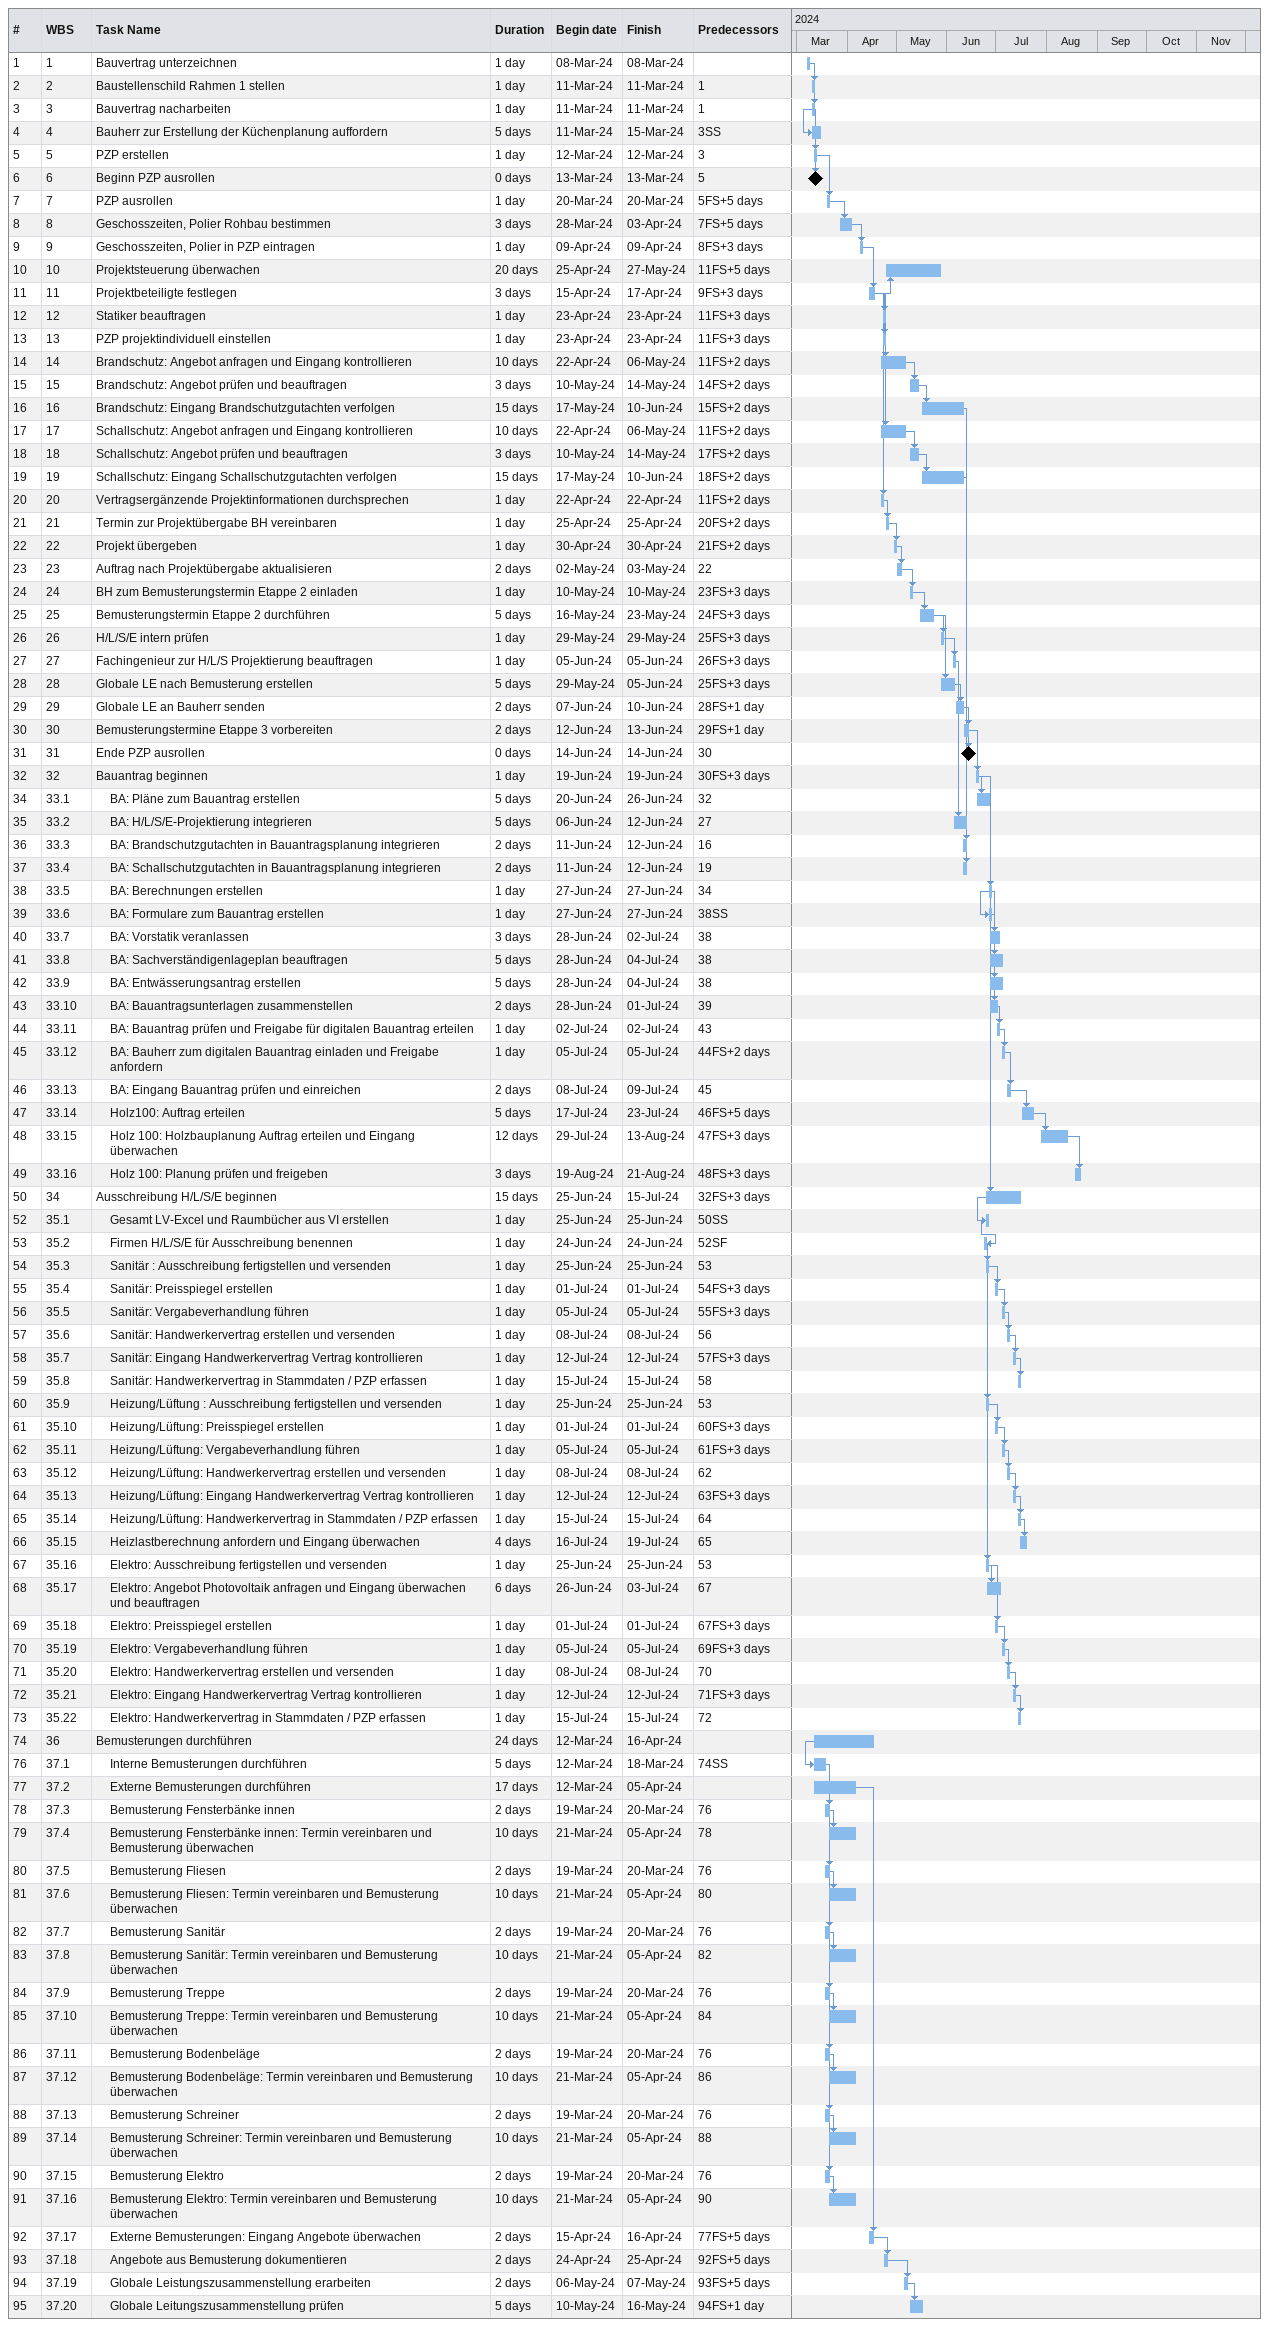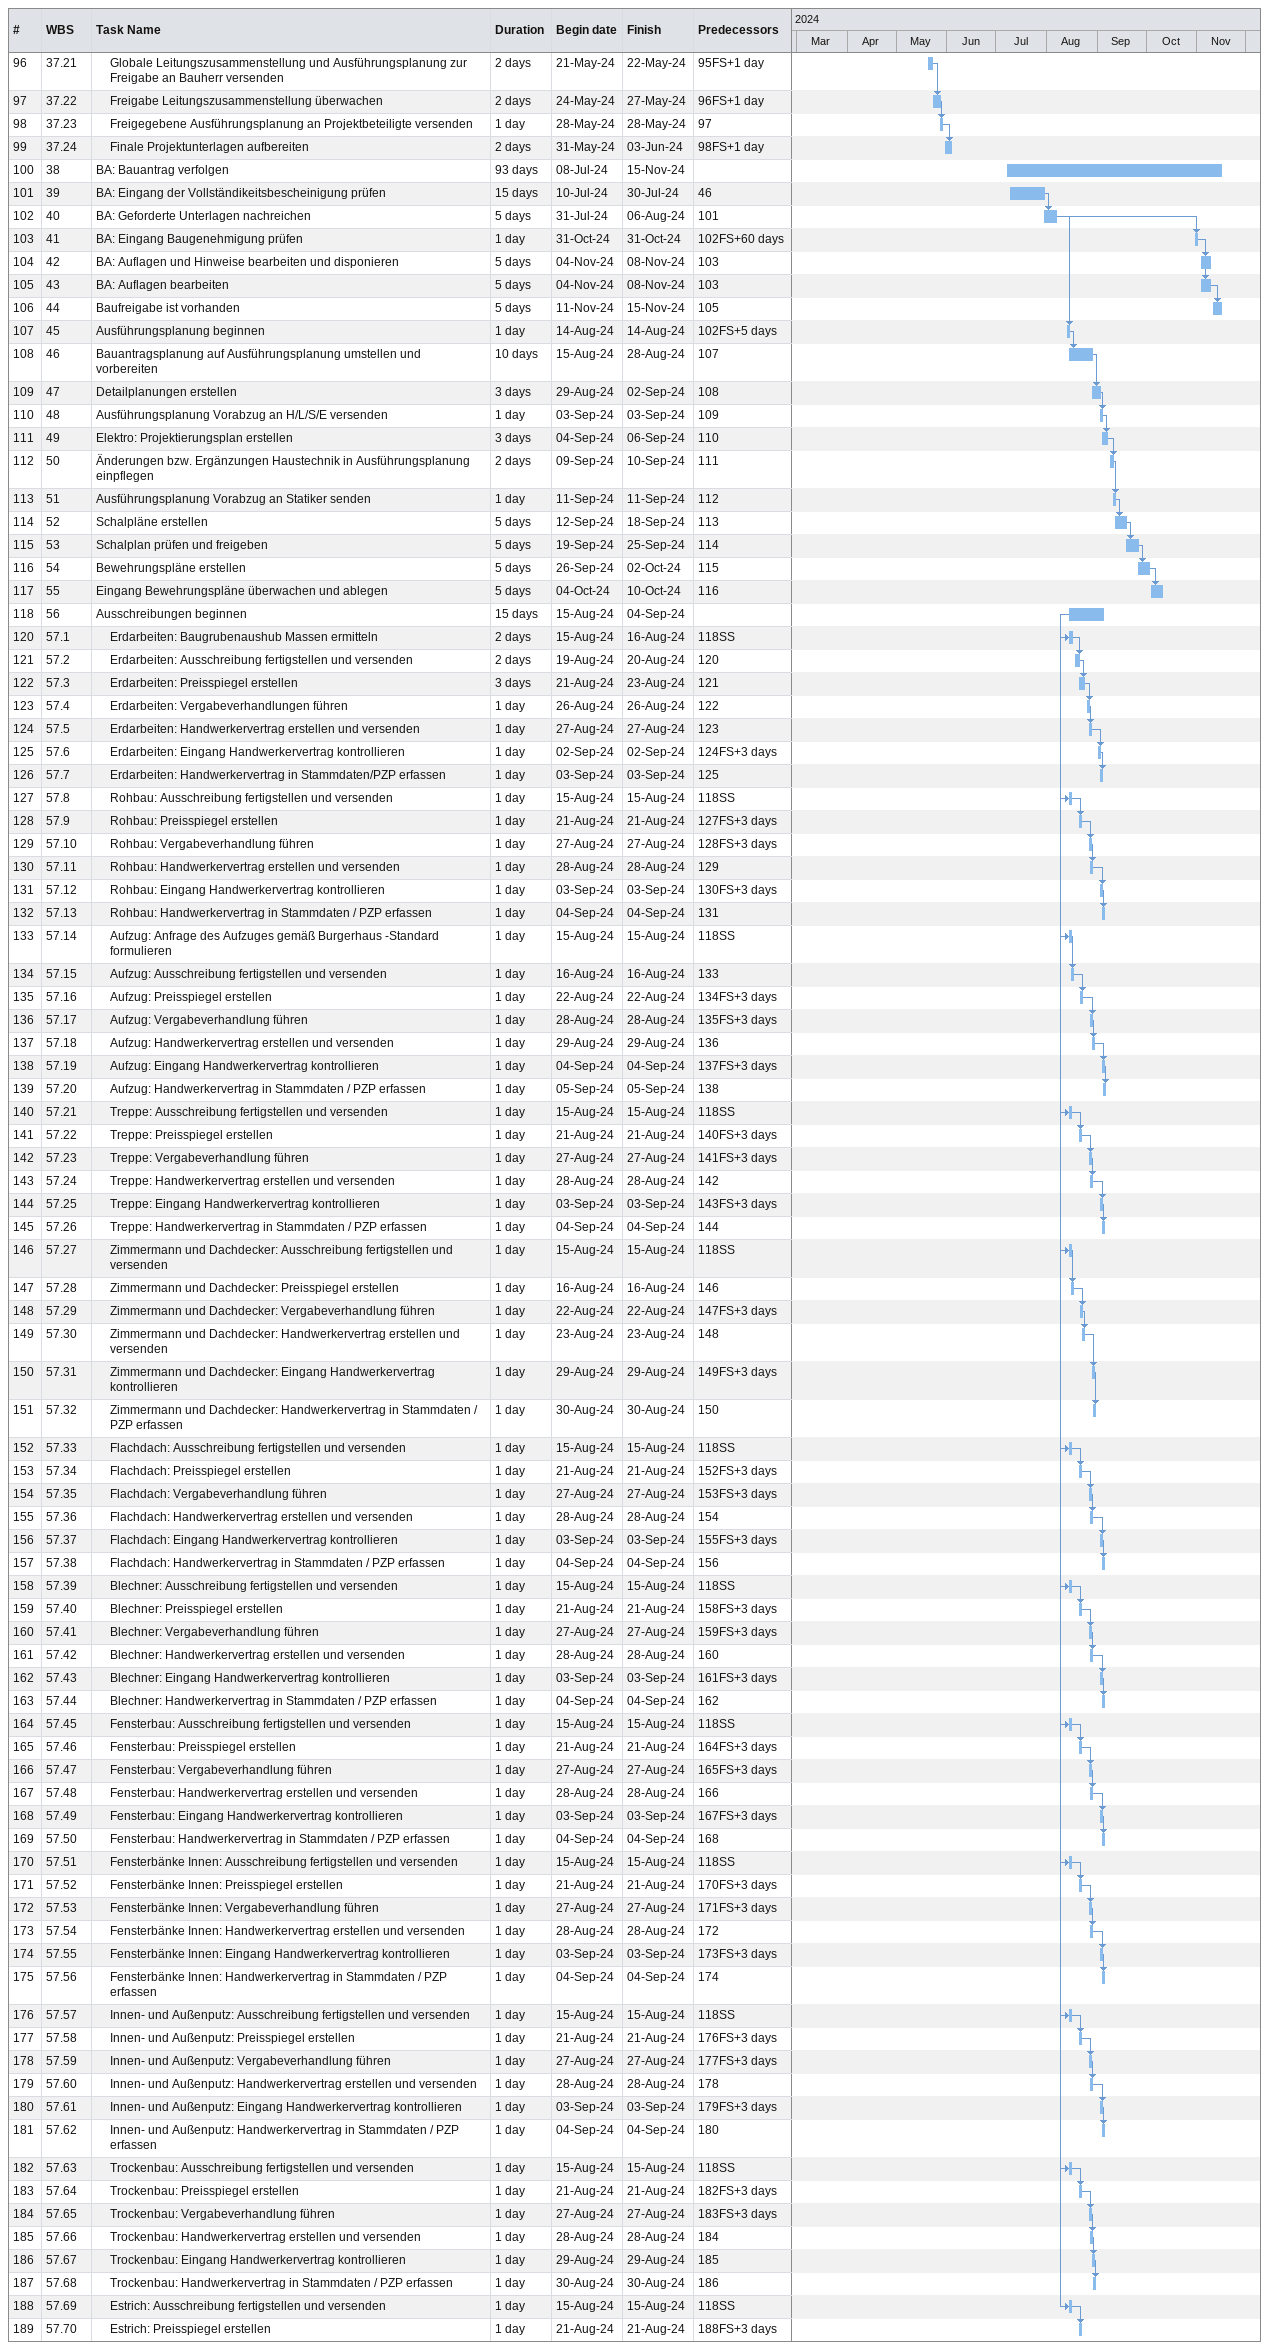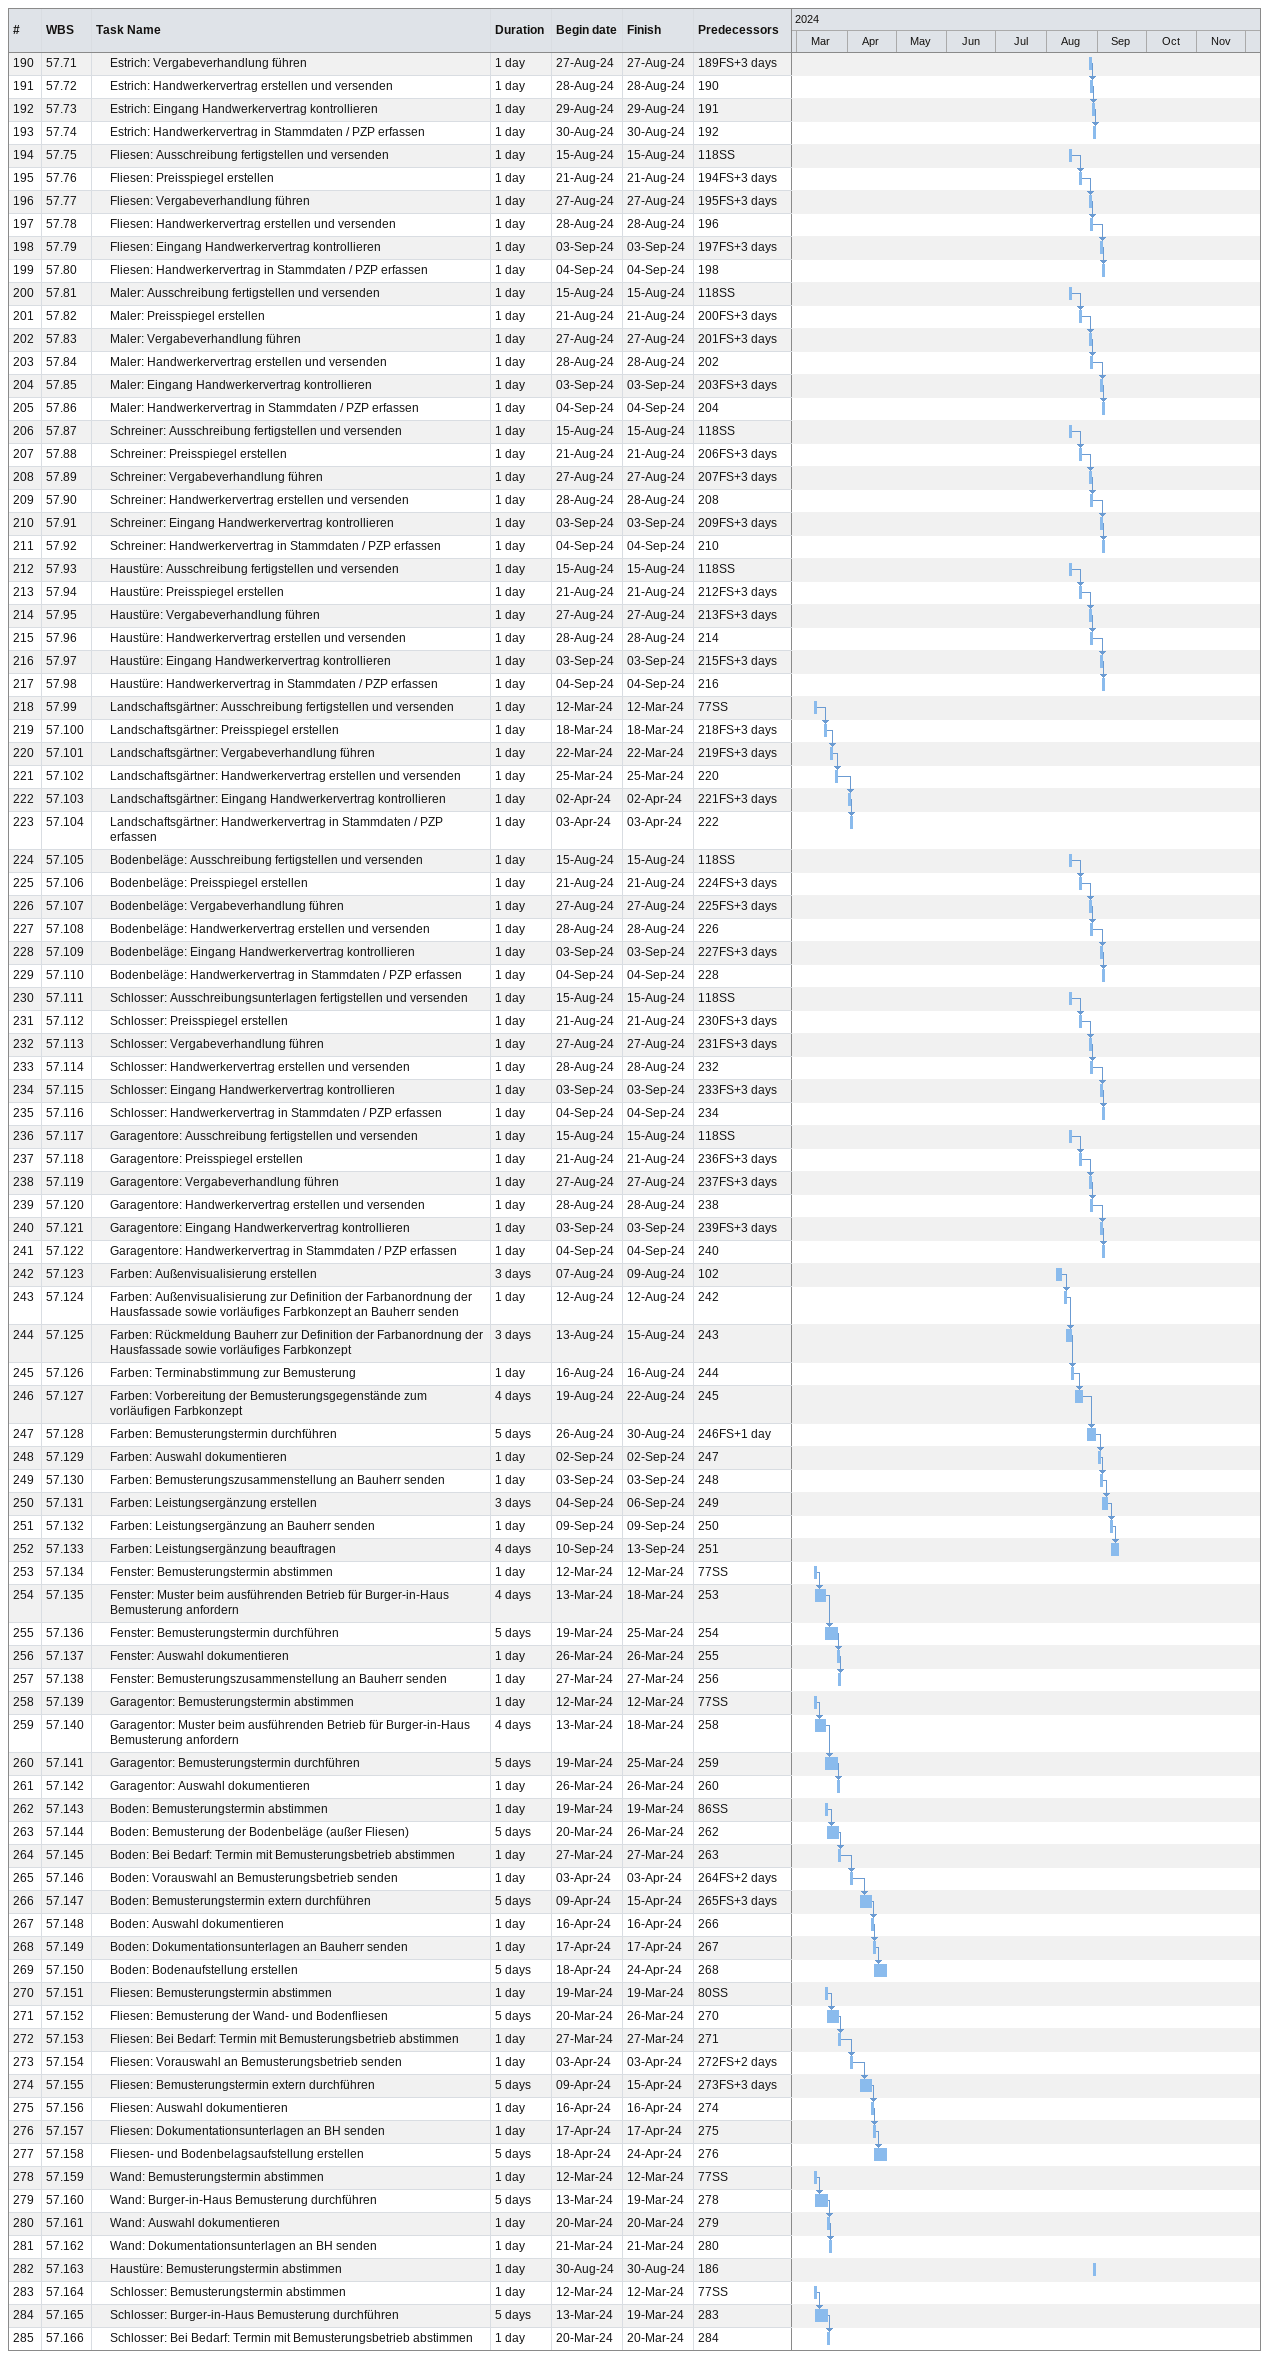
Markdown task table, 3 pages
| ID | WBS | Task | Duration | Start | Finish | Predecessors |
|---|---|---|---|---|---|---|
| 1 | 1 | Bauvertrag unterzeichnen | 1d | 2024-03-08 | 2024-03-08 |  |
| 2 | 2 | Baustellenschild Rahmen 1 stellen | 1d | 2024-03-11 | 2024-03-11 | 1 |
| 3 | 3 | Bauvertrag nacharbeiten | 1d | 2024-03-11 | 2024-03-11 | 1 |
| 4 | 4 | Bauherr zur Erstellung der Küchenplanung auffordern | 5d | 2024-03-11 | 2024-03-15 | 3SS |
| 5 | 5 | PZP erstellen | 1d | 2024-03-12 | 2024-03-12 | 3 |
| 6 | 6 | Beginn PZP ausrollen | 0d | 2024-03-13 | 2024-03-13 | 5 |
| 7 | 7 | PZP ausrollen | 1d | 2024-03-20 | 2024-03-20 | 5FS+5d |
| 8 | 8 | Geschosszeiten, Polier Rohbau bestimmen | 3d | 2024-03-28 | 2024-04-03 | 7FS+5d |
| 9 | 9 | Geschosszeiten, Polier in PZP eintragen | 1d | 2024-04-09 | 2024-04-09 | 8FS+3d |
| 10 | 10 | Projektsteuerung überwachen | 20d | 2024-04-25 | 2024-05-27 | 11FS+5d |
| 11 | 11 | Projektbeteiligte festlegen | 3d | 2024-04-15 | 2024-04-17 | 9FS+3d |
| 12 | 12 | Statiker beauftragen | 1d | 2024-04-23 | 2024-04-23 | 11FS+3d |
| 13 | 13 | PZP projektindividuell einstellen | 1d | 2024-04-23 | 2024-04-23 | 11FS+3d |
| 14 | 14 | Brandschutz: Angebot anfragen und Eingang kontrollieren | 10d | 2024-04-22 | 2024-05-06 | 11FS+2d |
| 15 | 15 | Brandschutz: Angebot prüfen und beauftragen | 3d | 2024-05-10 | 2024-05-14 | 14FS+2d |
| 16 | 16 | Brandschutz: Eingang Brandschutzgutachten verfolgen | 15d | 2024-05-17 | 2024-06-10 | 15FS+2d |
| 17 | 17 | Schallschutz: Angebot anfragen und Eingang kontrollieren | 10d | 2024-04-22 | 2024-05-06 | 11FS+2d |
| 18 | 18 | Schallschutz: Angebot prüfen und beauftragen | 3d | 2024-05-10 | 2024-05-14 | 17FS+2d |
| 19 | 19 | Schallschutz: Eingang Schallschutzgutachten verfolgen | 15d | 2024-05-17 | 2024-06-10 | 18FS+2d |
| 20 | 20 | Vertragsergänzende Projektinformationen durchsprechen | 1d | 2024-04-22 | 2024-04-22 | 11FS+2d |
| 21 | 21 | Termin zur Projektübergabe BH vereinbaren | 1d | 2024-04-25 | 2024-04-25 | 20FS+2d |
| 22 | 22 | Projekt übergeben | 1d | 2024-04-30 | 2024-04-30 | 21FS+2d |
| 23 | 23 | Auftrag nach Projektübergabe aktualisieren | 2d | 2024-05-02 | 2024-05-03 | 22 |
| 24 | 24 | BH zum Bemusterungstermin Etappe 2 einladen | 1d | 2024-05-10 | 2024-05-10 | 23FS+3d |
| 25 | 25 | Bemusterungstermin Etappe 2 durchführen | 5d | 2024-05-16 | 2024-05-23 | 24FS+3d |
| 26 | 26 | H/L/S/E intern prüfen | 1d | 2024-05-29 | 2024-05-29 | 25FS+3d |
| 27 | 27 | Fachingenieur zur H/L/S Projektierung beauftragen | 1d | 2024-06-05 | 2024-06-05 | 26FS+3d |
| 28 | 28 | Globale LE nach Bemusterung erstellen | 5d | 2024-05-29 | 2024-06-05 | 25FS+3d |
| 29 | 29 | Globale LE an Bauherr senden | 2d | 2024-06-07 | 2024-06-10 | 28FS+1d |
| 30 | 30 | Bemusterungstermine Etappe 3 vorbereiten | 2d | 2024-06-12 | 2024-06-13 | 29FS+1d |
| 31 | 31 | Ende PZP ausrollen | 0d | 2024-06-14 | 2024-06-14 | 30 |
| 32 | 32 | Bauantrag beginnen | 1d | 2024-06-19 | 2024-06-19 | 30FS+3d |
| 34 | 33.1 | BA: Pläne zum Bauantrag erstellen | 5d | 2024-06-20 | 2024-06-26 | 32 |
| 35 | 33.2 | BA: H/L/S/E-Projektierung integrieren | 5d | 2024-06-06 | 2024-06-12 | 27 |
| 36 | 33.3 | BA: Brandschutzgutachten in Bauantragsplanung integrieren | 2d | 2024-06-11 | 2024-06-12 | 16 |
| 37 | 33.4 | BA: Schallschutzgutachten in Bauantragsplanung integrieren | 2d | 2024-06-11 | 2024-06-12 | 19 |
| 38 | 33.5 | BA: Berechnungen erstellen | 1d | 2024-06-27 | 2024-06-27 | 34 |
| 39 | 33.6 | BA: Formulare zum Bauantrag erstellen | 1d | 2024-06-27 | 2024-06-27 | 38SS |
| 40 | 33.7 | BA: Vorstatik veranlassen | 3d | 2024-06-28 | 2024-07-02 | 38 |
| 41 | 33.8 | BA: Sachverständigenlageplan beauftragen | 5d | 2024-06-28 | 2024-07-04 | 38 |
| 42 | 33.9 | BA: Entwässerungsantrag erstellen | 5d | 2024-06-28 | 2024-07-04 | 38 |
| 43 | 33.10 | BA: Bauantragsunterlagen zusammenstellen | 2d | 2024-06-28 | 2024-07-01 | 39 |
| 44 | 33.11 | BA: Bauantrag prüfen und Freigabe für digitalen Bauantrag erteilen | 1d | 2024-07-02 | 2024-07-02 | 43 |
| 45 | 33.12 | BA: Bauherr zum digitalen Bauantrag einladen und Freigabe anfordern | 1d | 2024-07-05 | 2024-07-05 | 44FS+2d |
| 46 | 33.13 | BA: Eingang Bauantrag prüfen und einreichen | 2d | 2024-07-08 | 2024-07-09 | 45 |
| 47 | 33.14 | Holz100: Auftrag erteilen | 5d | 2024-07-17 | 2024-07-23 | 46FS+5d |
| 48 | 33.15 | Holz 100: Holzbauplanung Auftrag erteilen und Eingang überwachen | 12d | 2024-07-29 | 2024-08-13 | 47FS+3d |
| 49 | 33.16 | Holz 100: Planung prüfen und freigeben | 3d | 2024-08-19 | 2024-08-21 | 48FS+3d |
| 50 | 34 | Ausschreibung H/L/S/E beginnen | 15d | 2024-06-25 | 2024-07-15 | 32FS+3d |
| 52 | 35.1 | Gesamt LV-Excel und Raumbücher aus VI erstellen | 1d | 2024-06-25 | 2024-06-25 | 50SS |
| 53 | 35.2 | Firmen H/L/S/E für Ausschreibung benennen | 1d | 2024-06-24 | 2024-06-24 | 52SF |
| 54 | 35.3 | Sanitär : Ausschreibung fertigstellen und versenden | 1d | 2024-06-25 | 2024-06-25 | 53 |
| 55 | 35.4 | Sanitär: Preisspiegel erstellen | 1d | 2024-07-01 | 2024-07-01 | 54FS+3d |
| 56 | 35.5 | Sanitär: Vergabeverhandlung führen | 1d | 2024-07-05 | 2024-07-05 | 55FS+3d |
| 57 | 35.6 | Sanitär: Handwerkervertrag erstellen und versenden | 1d | 2024-07-08 | 2024-07-08 | 56 |
| 58 | 35.7 | Sanitär: Eingang Handwerkervertrag Vertrag kontrollieren | 1d | 2024-07-12 | 2024-07-12 | 57FS+3d |
| 59 | 35.8 | Sanitär: Handwerkervertrag in Stammdaten / PZP erfassen | 1d | 2024-07-15 | 2024-07-15 | 58 |
| 60 | 35.9 | Heizung/Lüftung : Ausschreibung fertigstellen und versenden | 1d | 2024-06-25 | 2024-06-25 | 53 |
| 61 | 35.10 | Heizung/Lüftung: Preisspiegel erstellen | 1d | 2024-07-01 | 2024-07-01 | 60FS+3d |
| 62 | 35.11 | Heizung/Lüftung: Vergabeverhandlung führen | 1d | 2024-07-05 | 2024-07-05 | 61FS+3d |
| 63 | 35.12 | Heizung/Lüftung: Handwerkervertrag erstellen und versenden | 1d | 2024-07-08 | 2024-07-08 | 62 |
| 64 | 35.13 | Heizung/Lüftung: Eingang Handwerkervertrag Vertrag kontrollieren | 1d | 2024-07-12 | 2024-07-12 | 63FS+3d |
| 65 | 35.14 | Heizung/Lüftung: Handwerkervertrag in Stammdaten / PZP erfassen | 1d | 2024-07-15 | 2024-07-15 | 64 |
| 66 | 35.15 | Heizlastberechnung anfordern und Eingang überwachen | 4d | 2024-07-16 | 2024-07-19 | 65 |
| 67 | 35.16 | Elektro: Ausschreibung fertigstellen und versenden | 1d | 2024-06-25 | 2024-06-25 | 53 |
| 68 | 35.17 | Elektro: Angebot Photovoltaik anfragen und Eingang überwachen und beauftragen | 6d | 2024-06-26 | 2024-07-03 | 67 |
| 69 | 35.18 | Elektro: Preisspiegel erstellen | 1d | 2024-07-01 | 2024-07-01 | 67FS+3d |
| 70 | 35.19 | Elektro: Vergabeverhandlung führen | 1d | 2024-07-05 | 2024-07-05 | 69FS+3d |
| 71 | 35.20 | Elektro: Handwerkervertrag erstellen und versenden | 1d | 2024-07-08 | 2024-07-08 | 70 |
| 72 | 35.21 | Elektro: Eingang Handwerkervertrag Vertrag kontrollieren | 1d | 2024-07-12 | 2024-07-12 | 71FS+3d |
| 73 | 35.22 | Elektro: Handwerkervertrag in Stammdaten / PZP erfassen | 1d | 2024-07-15 | 2024-07-15 | 72 |
| 74 | 36 | Bemusterungen durchführen | 24d | 2024-03-12 | 2024-04-16 |  |
| 76 | 37.1 | Interne Bemusterungen durchführen | 5d | 2024-03-12 | 2024-03-18 | 74SS |
| 77 | 37.2 | Externe Bemusterungen durchführen | 17d | 2024-03-12 | 2024-04-05 |  |
| 78 | 37.3 | Bemusterung Fensterbänke innen | 2d | 2024-03-19 | 2024-03-20 | 76 |
| 79 | 37.4 | Bemusterung Fensterbänke innen: Termin vereinbaren und Bemusterung überwachen | 10d | 2024-03-21 | 2024-04-05 | 78 |
| 80 | 37.5 | Bemusterung Fliesen | 2d | 2024-03-19 | 2024-03-20 | 76 |
| 81 | 37.6 | Bemusterung Fliesen: Termin vereinbaren und Bemusterung überwachen | 10d | 2024-03-21 | 2024-04-05 | 80 |
| 82 | 37.7 | Bemusterung Sanitär | 2d | 2024-03-19 | 2024-03-20 | 76 |
| 83 | 37.8 | Bemusterung Sanitär: Termin vereinbaren und Bemusterung überwachen | 10d | 2024-03-21 | 2024-04-05 | 82 |
| 84 | 37.9 | Bemusterung Treppe | 2d | 2024-03-19 | 2024-03-20 | 76 |
| 85 | 37.10 | Bemusterung Treppe: Termin vereinbaren und Bemusterung überwachen | 10d | 2024-03-21 | 2024-04-05 | 84 |
| 86 | 37.11 | Bemusterung Bodenbeläge | 2d | 2024-03-19 | 2024-03-20 | 76 |
| 87 | 37.12 | Bemusterung Bodenbeläge: Termin vereinbaren und Bemusterung überwachen | 10d | 2024-03-21 | 2024-04-05 | 86 |
| 88 | 37.13 | Bemusterung Schreiner | 2d | 2024-03-19 | 2024-03-20 | 76 |
| 89 | 37.14 | Bemusterung Schreiner: Termin vereinbaren und Bemusterung überwachen | 10d | 2024-03-21 | 2024-04-05 | 88 |
| 90 | 37.15 | Bemusterung Elektro | 2d | 2024-03-19 | 2024-03-20 | 76 |
| 91 | 37.16 | Bemusterung Elektro: Termin vereinbaren und Bemusterung überwachen | 10d | 2024-03-21 | 2024-04-05 | 90 |
| 92 | 37.17 | Externe Bemusterungen: Eingang Angebote überwachen | 2d | 2024-04-15 | 2024-04-16 | 77FS+5d |
| 93 | 37.18 | Angebote aus Bemusterung dokumentieren | 2d | 2024-04-24 | 2024-04-25 | 92FS+5d |
| 94 | 37.19 | Globale Leistungszusammenstellung erarbeiten | 2d | 2024-05-06 | 2024-05-07 | 93FS+5d |
| 95 | 37.20 | Globale Leitungszusammenstellung prüfen | 5d | 2024-05-10 | 2024-05-16 | 94FS+1d |
| 96 | 37.21 | Globale Leitungszusammenstellung und Ausführungsplanung zur Freigabe an Bauherr versenden | 2d | 2024-05-21 | 2024-05-22 | 95FS+1d |
| 97 | 37.22 | Freigabe Leitungszusammenstellung überwachen | 2d | 2024-05-24 | 2024-05-27 | 96FS+1d |
| 98 | 37.23 | Freigegebene Ausführungsplanung an Projektbeteiligte versenden | 1d | 2024-05-28 | 2024-05-28 | 97 |
| 99 | 37.24 | Finale Projektunterlagen aufbereiten | 2d | 2024-05-31 | 2024-06-03 | 98FS+1d |
| 100 | 38 | BA: Bauantrag verfolgen | 93d | 2024-07-08 | 2024-11-15 |  |
| 101 | 39 | BA: Eingang der Vollständikeitsbescheinigung prüfen | 15d | 2024-07-10 | 2024-07-30 | 46 |
| 102 | 40 | BA: Geforderte Unterlagen nachreichen | 5d | 2024-07-31 | 2024-08-06 | 101 |
| 103 | 41 | BA: Eingang Baugenehmigung prüfen | 1d | 2024-10-31 | 2024-10-31 | 102FS+60d |
| 104 | 42 | BA: Auflagen und Hinweise bearbeiten und disponieren | 5d | 2024-11-04 | 2024-11-08 | 103 |
| 105 | 43 | BA: Auflagen bearbeiten | 5d | 2024-11-04 | 2024-11-08 | 103 |
| 106 | 44 | Baufreigabe ist vorhanden | 5d | 2024-11-11 | 2024-11-15 | 105 |
| 107 | 45 | Ausführungsplanung beginnen | 1d | 2024-08-14 | 2024-08-14 | 102FS+5d |
| 108 | 46 | Bauantragsplanung auf Ausführungsplanung umstellen und vorbereiten | 10d | 2024-08-15 | 2024-08-28 | 107 |
| 109 | 47 | Detailplanungen erstellen | 3d | 2024-08-29 | 2024-09-02 | 108 |
| 110 | 48 | Ausführungsplanung Vorabzug an H/L/S/E versenden | 1d | 2024-09-03 | 2024-09-03 | 109 |
| 111 | 49 | Elektro: Projektierungsplan erstellen | 3d | 2024-09-04 | 2024-09-06 | 110 |
| 112 | 50 | Änderungen bzw. Ergänzungen Haustechnik in Ausführungsplanung einpflegen | 2d | 2024-09-09 | 2024-09-10 | 111 |
| 113 | 51 | Ausführungsplanung Vorabzug an Statiker senden | 1d | 2024-09-11 | 2024-09-11 | 112 |
| 114 | 52 | Schalpläne erstellen | 5d | 2024-09-12 | 2024-09-18 | 113 |
| 115 | 53 | Schalplan prüfen und freigeben | 5d | 2024-09-19 | 2024-09-25 | 114 |
| 116 | 54 | Bewehrungspläne erstellen | 5d | 2024-09-26 | 2024-10-02 | 115 |
| 117 | 55 | Eingang Bewehrungspläne überwachen und ablegen | 5d | 2024-10-04 | 2024-10-10 | 116 |
| 118 | 56 | Ausschreibungen beginnen | 15d | 2024-08-15 | 2024-09-04 |  |
| 120 | 57.1 | Erdarbeiten: Baugrubenaushub Massen ermitteln | 2d | 2024-08-15 | 2024-08-16 | 118SS |
| 121 | 57.2 | Erdarbeiten: Ausschreibung fertigstellen und versenden | 2d | 2024-08-19 | 2024-08-20 | 120 |
| 122 | 57.3 | Erdarbeiten: Preisspiegel erstellen | 3d | 2024-08-21 | 2024-08-23 | 121 |
| 123 | 57.4 | Erdarbeiten: Vergabeverhandlungen führen | 1d | 2024-08-26 | 2024-08-26 | 122 |
| 124 | 57.5 | Erdarbeiten: Handwerkervertrag erstellen und versenden | 1d | 2024-08-27 | 2024-08-27 | 123 |
| 125 | 57.6 | Erdarbeiten: Eingang Handwerkervertrag kontrollieren | 1d | 2024-09-02 | 2024-09-02 | 124FS+3d |
| 126 | 57.7 | Erdarbeiten: Handwerkervertrag in Stammdaten/PZP erfassen | 1d | 2024-09-03 | 2024-09-03 | 125 |
| 127 | 57.8 | Rohbau: Ausschreibung fertigstellen und versenden | 1d | 2024-08-15 | 2024-08-15 | 118SS |
| 128 | 57.9 | Rohbau: Preisspiegel erstellen | 1d | 2024-08-21 | 2024-08-21 | 127FS+3d |
| 129 | 57.10 | Rohbau: Vergabeverhandlung führen | 1d | 2024-08-27 | 2024-08-27 | 128FS+3d |
| 130 | 57.11 | Rohbau: Handwerkervertrag erstellen und versenden | 1d | 2024-08-28 | 2024-08-28 | 129 |
| 131 | 57.12 | Rohbau: Eingang Handwerkervertrag kontrollieren | 1d | 2024-09-03 | 2024-09-03 | 130FS+3d |
| 132 | 57.13 | Rohbau: Handwerkervertrag in Stammdaten / PZP erfassen | 1d | 2024-09-04 | 2024-09-04 | 131 |
| 133 | 57.14 | Aufzug: Anfrage des Aufzuges gemäß Burgerhaus -Standard formulieren | 1d | 2024-08-15 | 2024-08-15 | 118SS |
| 134 | 57.15 | Aufzug: Ausschreibung fertigstellen und versenden | 1d | 2024-08-16 | 2024-08-16 | 133 |
| 135 | 57.16 | Aufzug: Preisspiegel erstellen | 1d | 2024-08-22 | 2024-08-22 | 134FS+3d |
| 136 | 57.17 | Aufzug: Vergabeverhandlung führen | 1d | 2024-08-28 | 2024-08-28 | 135FS+3d |
| 137 | 57.18 | Aufzug: Handwerkervertrag erstellen und versenden | 1d | 2024-08-29 | 2024-08-29 | 136 |
| 138 | 57.19 | Aufzug: Eingang Handwerkervertrag kontrollieren | 1d | 2024-09-04 | 2024-09-04 | 137FS+3d |
| 139 | 57.20 | Aufzug: Handwerkervertrag in Stammdaten / PZP erfassen | 1d | 2024-09-05 | 2024-09-05 | 138 |
| 140 | 57.21 | Treppe: Ausschreibung fertigstellen und versenden | 1d | 2024-08-15 | 2024-08-15 | 118SS |
| 141 | 57.22 | Treppe: Preisspiegel erstellen | 1d | 2024-08-21 | 2024-08-21 | 140FS+3d |
| 142 | 57.23 | Treppe: Vergabeverhandlung führen | 1d | 2024-08-27 | 2024-08-27 | 141FS+3d |
| 143 | 57.24 | Treppe: Handwerkervertrag erstellen und versenden | 1d | 2024-08-28 | 2024-08-28 | 142 |
| 144 | 57.25 | Treppe: Eingang Handwerkervertrag kontrollieren | 1d | 2024-09-03 | 2024-09-03 | 143FS+3d |
| 145 | 57.26 | Treppe: Handwerkervertrag in Stammdaten / PZP erfassen | 1d | 2024-09-04 | 2024-09-04 | 144 |
| 146 | 57.27 | Zimmermann und Dachdecker: Ausschreibung fertigstellen und versenden | 1d | 2024-08-15 | 2024-08-15 | 118SS |
| 147 | 57.28 | Zimmermann und Dachdecker: Preisspiegel erstellen | 1d | 2024-08-16 | 2024-08-16 | 146 |
| 148 | 57.29 | Zimmermann und Dachdecker: Vergabeverhandlung führen | 1d | 2024-08-22 | 2024-08-22 | 147FS+3d |
| 149 | 57.30 | Zimmermann und Dachdecker: Handwerkervertrag erstellen und versenden | 1d | 2024-08-23 | 2024-08-23 | 148 |
| 150 | 57.31 | Zimmermann und Dachdecker: Eingang Handwerkervertrag kontrollieren | 1d | 2024-08-29 | 2024-08-29 | 149FS+3d |
| 151 | 57.32 | Zimmermann und Dachdecker: Handwerkervertrag in Stammdaten / PZP erfassen | 1d | 2024-08-30 | 2024-08-30 | 150 |
| 152 | 57.33 | Flachdach: Ausschreibung fertigstellen und versenden | 1d | 2024-08-15 | 2024-08-15 | 118SS |
| 153 | 57.34 | Flachdach: Preisspiegel erstellen | 1d | 2024-08-21 | 2024-08-21 | 152FS+3d |
| 154 | 57.35 | Flachdach: Vergabeverhandlung führen | 1d | 2024-08-27 | 2024-08-27 | 153FS+3d |
| 155 | 57.36 | Flachdach: Handwerkervertrag erstellen und versenden | 1d | 2024-08-28 | 2024-08-28 | 154 |
| 156 | 57.37 | Flachdach: Eingang Handwerkervertrag kontrollieren | 1d | 2024-09-03 | 2024-09-03 | 155FS+3d |
| 157 | 57.38 | Flachdach: Handwerkervertrag in Stammdaten / PZP erfassen | 1d | 2024-09-04 | 2024-09-04 | 156 |
| 158 | 57.39 | Blechner: Ausschreibung fertigstellen und versenden | 1d | 2024-08-15 | 2024-08-15 | 118SS |
| 159 | 57.40 | Blechner: Preisspiegel erstellen | 1d | 2024-08-21 | 2024-08-21 | 158FS+3d |
| 160 | 57.41 | Blechner: Vergabeverhandlung führen | 1d | 2024-08-27 | 2024-08-27 | 159FS+3d |
| 161 | 57.42 | Blechner: Handwerkervertrag erstellen und versenden | 1d | 2024-08-28 | 2024-08-28 | 160 |
| 162 | 57.43 | Blechner: Eingang Handwerkervertrag kontrollieren | 1d | 2024-09-03 | 2024-09-03 | 161FS+3d |
| 163 | 57.44 | Blechner: Handwerkervertrag in Stammdaten / PZP erfassen | 1d | 2024-09-04 | 2024-09-04 | 162 |
| 164 | 57.45 | Fensterbau: Ausschreibung fertigstellen und versenden | 1d | 2024-08-15 | 2024-08-15 | 118SS |
| 165 | 57.46 | Fensterbau: Preisspiegel erstellen | 1d | 2024-08-21 | 2024-08-21 | 164FS+3d |
| 166 | 57.47 | Fensterbau: Vergabeverhandlung führen | 1d | 2024-08-27 | 2024-08-27 | 165FS+3d |
| 167 | 57.48 | Fensterbau: Handwerkervertrag erstellen und versenden | 1d | 2024-08-28 | 2024-08-28 | 166 |
| 168 | 57.49 | Fensterbau: Eingang Handwerkervertrag kontrollieren | 1d | 2024-09-03 | 2024-09-03 | 167FS+3d |
| 169 | 57.50 | Fensterbau: Handwerkervertrag in Stammdaten / PZP erfassen | 1d | 2024-09-04 | 2024-09-04 | 168 |
| 170 | 57.51 | Fensterbänke Innen: Ausschreibung fertigstellen und versenden | 1d | 2024-08-15 | 2024-08-15 | 118SS |
| 171 | 57.52 | Fensterbänke Innen: Preisspiegel erstellen | 1d | 2024-08-21 | 2024-08-21 | 170FS+3d |
| 172 | 57.53 | Fensterbänke Innen: Vergabeverhandlung führen | 1d | 2024-08-27 | 2024-08-27 | 171FS+3d |
| 173 | 57.54 | Fensterbänke Innen: Handwerkervertrag erstellen und versenden | 1d | 2024-08-28 | 2024-08-28 | 172 |
| 174 | 57.55 | Fensterbänke Innen: Eingang Handwerkervertrag kontrollieren | 1d | 2024-09-03 | 2024-09-03 | 173FS+3d |
| 175 | 57.56 | Fensterbänke Innen: Handwerkervertrag in Stammdaten / PZP erfassen | 1d | 2024-09-04 | 2024-09-04 | 174 |
| 176 | 57.57 | Innen- und Außenputz: Ausschreibung fertigstellen und versenden | 1d | 2024-08-15 | 2024-08-15 | 118SS |
| 177 | 57.58 | Innen- und Außenputz: Preisspiegel erstellen | 1d | 2024-08-21 | 2024-08-21 | 176FS+3d |
| 178 | 57.59 | Innen- und Außenputz: Vergabeverhandlung führen | 1d | 2024-08-27 | 2024-08-27 | 177FS+3d |
| 179 | 57.60 | Innen- und Außenputz: Handwerkervertrag erstellen und versenden | 1d | 2024-08-28 | 2024-08-28 | 178 |
| 180 | 57.61 | Innen- und Außenputz: Eingang Handwerkervertrag kontrollieren | 1d | 2024-09-03 | 2024-09-03 | 179FS+3d |
| 181 | 57.62 | Innen- und Außenputz: Handwerkervertrag in Stammdaten / PZP erfassen | 1d | 2024-09-04 | 2024-09-04 | 180 |
| 182 | 57.63 | Trockenbau: Ausschreibung fertigstellen und versenden | 1d | 2024-08-15 | 2024-08-15 | 118SS |
| 183 | 57.64 | Trockenbau: Preisspiegel erstellen | 1d | 2024-08-21 | 2024-08-21 | 182FS+3d |
| 184 | 57.65 | Trockenbau: Vergabeverhandlung führen | 1d | 2024-08-27 | 2024-08-27 | 183FS+3d |
| 185 | 57.66 | Trockenbau: Handwerkervertrag erstellen und versenden | 1d | 2024-08-28 | 2024-08-28 | 184 |
| 186 | 57.67 | Trockenbau: Eingang Handwerkervertrag kontrollieren | 1d | 2024-08-29 | 2024-08-29 | 185 |
| 187 | 57.68 | Trockenbau: Handwerkervertrag in Stammdaten / PZP erfassen | 1d | 2024-08-30 | 2024-08-30 | 186 |
| 188 | 57.69 | Estrich: Ausschreibung fertigstellen und versenden | 1d | 2024-08-15 | 2024-08-15 | 118SS |
| 189 | 57.70 | Estrich: Preisspiegel erstellen | 1d | 2024-08-21 | 2024-08-21 | 188FS+3d |
| 190 | 57.71 | Estrich: Vergabeverhandlung führen | 1d | 2024-08-27 | 2024-08-27 | 189FS+3d |
| 191 | 57.72 | Estrich: Handwerkervertrag erstellen und versenden | 1d | 2024-08-28 | 2024-08-28 | 190 |
| 192 | 57.73 | Estrich: Eingang Handwerkervertrag kontrollieren | 1d | 2024-08-29 | 2024-08-29 | 191 |
| 193 | 57.74 | Estrich: Handwerkervertrag in Stammdaten / PZP erfassen | 1d | 2024-08-30 | 2024-08-30 | 192 |
| 194 | 57.75 | Fliesen: Ausschreibung fertigstellen und versenden | 1d | 2024-08-15 | 2024-08-15 | 118SS |
| 195 | 57.76 | Fliesen: Preisspiegel erstellen | 1d | 2024-08-21 | 2024-08-21 | 194FS+3d |
| 196 | 57.77 | Fliesen: Vergabeverhandlung führen | 1d | 2024-08-27 | 2024-08-27 | 195FS+3d |
| 197 | 57.78 | Fliesen: Handwerkervertrag erstellen und versenden | 1d | 2024-08-28 | 2024-08-28 | 196 |
| 198 | 57.79 | Fliesen: Eingang Handwerkervertrag kontrollieren | 1d | 2024-09-03 | 2024-09-03 | 197FS+3d |
| 199 | 57.80 | Fliesen: Handwerkervertrag in Stammdaten / PZP erfassen | 1d | 2024-09-04 | 2024-09-04 | 198 |
| 200 | 57.81 | Maler: Ausschreibung fertigstellen und versenden | 1d | 2024-08-15 | 2024-08-15 | 118SS |
| 201 | 57.82 | Maler: Preisspiegel erstellen | 1d | 2024-08-21 | 2024-08-21 | 200FS+3d |
| 202 | 57.83 | Maler: Vergabeverhandlung führen | 1d | 2024-08-27 | 2024-08-27 | 201FS+3d |
| 203 | 57.84 | Maler: Handwerkervertrag erstellen und versenden | 1d | 2024-08-28 | 2024-08-28 | 202 |
| 204 | 57.85 | Maler: Eingang Handwerkervertrag kontrollieren | 1d | 2024-09-03 | 2024-09-03 | 203FS+3d |
| 205 | 57.86 | Maler: Handwerkervertrag in Stammdaten / PZP erfassen | 1d | 2024-09-04 | 2024-09-04 | 204 |
| 206 | 57.87 | Schreiner: Ausschreibung fertigstellen und versenden | 1d | 2024-08-15 | 2024-08-15 | 118SS |
| 207 | 57.88 | Schreiner: Preisspiegel erstellen | 1d | 2024-08-21 | 2024-08-21 | 206FS+3d |
| 208 | 57.89 | Schreiner: Vergabeverhandlung führen | 1d | 2024-08-27 | 2024-08-27 | 207FS+3d |
| 209 | 57.90 | Schreiner: Handwerkervertrag erstellen und versenden | 1d | 2024-08-28 | 2024-08-28 | 208 |
| 210 | 57.91 | Schreiner: Eingang Handwerkervertrag kontrollieren | 1d | 2024-09-03 | 2024-09-03 | 209FS+3d |
| 211 | 57.92 | Schreiner: Handwerkervertrag in Stammdaten / PZP erfassen | 1d | 2024-09-04 | 2024-09-04 | 210 |
| 212 | 57.93 | Haustüre: Ausschreibung fertigstellen und versenden | 1d | 2024-08-15 | 2024-08-15 | 118SS |
| 213 | 57.94 | Haustüre: Preisspiegel erstellen | 1d | 2024-08-21 | 2024-08-21 | 212FS+3d |
| 214 | 57.95 | Haustüre: Vergabeverhandlung führen | 1d | 2024-08-27 | 2024-08-27 | 213FS+3d |
| 215 | 57.96 | Haustüre: Handwerkervertrag erstellen und versenden | 1d | 2024-08-28 | 2024-08-28 | 214 |
| 216 | 57.97 | Haustüre: Eingang Handwerkervertrag kontrollieren | 1d | 2024-09-03 | 2024-09-03 | 215FS+3d |
| 217 | 57.98 | Haustüre: Handwerkervertrag in Stammdaten / PZP erfassen | 1d | 2024-09-04 | 2024-09-04 | 216 |
| 218 | 57.99 | Landschaftsgärtner: Ausschreibung fertigstellen und versenden | 1d | 2024-03-12 | 2024-03-12 | 77SS |
| 219 | 57.100 | Landschaftsgärtner: Preisspiegel erstellen | 1d | 2024-03-18 | 2024-03-18 | 218FS+3d |
| 220 | 57.101 | Landschaftsgärtner: Vergabeverhandlung führen | 1d | 2024-03-22 | 2024-03-22 | 219FS+3d |
| 221 | 57.102 | Landschaftsgärtner: Handwerkervertrag erstellen und versenden | 1d | 2024-03-25 | 2024-03-25 | 220 |
| 222 | 57.103 | Landschaftsgärtner: Eingang Handwerkervertrag kontrollieren | 1d | 2024-04-02 | 2024-04-02 | 221FS+3d |
| 223 | 57.104 | Landschaftsgärtner: Handwerkervertrag in Stammdaten / PZP erfassen | 1d | 2024-04-03 | 2024-04-03 | 222 |
| 224 | 57.105 | Bodenbeläge: Ausschreibung fertigstellen und versenden | 1d | 2024-08-15 | 2024-08-15 | 118SS |
| 225 | 57.106 | Bodenbeläge: Preisspiegel erstellen | 1d | 2024-08-21 | 2024-08-21 | 224FS+3d |
| 226 | 57.107 | Bodenbeläge: Vergabeverhandlung führen | 1d | 2024-08-27 | 2024-08-27 | 225FS+3d |
| 227 | 57.108 | Bodenbeläge: Handwerkervertrag erstellen und versenden | 1d | 2024-08-28 | 2024-08-28 | 226 |
| 228 | 57.109 | Bodenbeläge: Eingang Handwerkervertrag kontrollieren | 1d | 2024-09-03 | 2024-09-03 | 227FS+3d |
| 229 | 57.110 | Bodenbeläge: Handwerkervertrag in Stammdaten / PZP erfassen | 1d | 2024-09-04 | 2024-09-04 | 228 |
| 230 | 57.111 | Schlosser: Ausschreibungsunterlagen fertigstellen und versenden | 1d | 2024-08-15 | 2024-08-15 | 118SS |
| 231 | 57.112 | Schlosser: Preisspiegel erstellen | 1d | 2024-08-21 | 2024-08-21 | 230FS+3d |
| 232 | 57.113 | Schlosser: Vergabeverhandlung führen | 1d | 2024-08-27 | 2024-08-27 | 231FS+3d |
| 233 | 57.114 | Schlosser: Handwerkervertrag erstellen und versenden | 1d | 2024-08-28 | 2024-08-28 | 232 |
| 234 | 57.115 | Schlosser: Eingang Handwerkervertrag kontrollieren | 1d | 2024-09-03 | 2024-09-03 | 233FS+3d |
| 235 | 57.116 | Schlosser: Handwerkervertrag in Stammdaten / PZP erfassen | 1d | 2024-09-04 | 2024-09-04 | 234 |
| 236 | 57.117 | Garagentore: Ausschreibung fertigstellen und versenden | 1d | 2024-08-15 | 2024-08-15 | 118SS |
| 237 | 57.118 | Garagentore: Preisspiegel erstellen | 1d | 2024-08-21 | 2024-08-21 | 236FS+3d |
| 238 | 57.119 | Garagentore: Vergabeverhandlung führen | 1d | 2024-08-27 | 2024-08-27 | 237FS+3d |
| 239 | 57.120 | Garagentore: Handwerkervertrag erstellen und versenden | 1d | 2024-08-28 | 2024-08-28 | 238 |
| 240 | 57.121 | Garagentore: Eingang Handwerkervertrag kontrollieren | 1d | 2024-09-03 | 2024-09-03 | 239FS+3d |
| 241 | 57.122 | Garagentore: Handwerkervertrag in Stammdaten / PZP erfassen | 1d | 2024-09-04 | 2024-09-04 | 240 |
| 242 | 57.123 | Farben: Außenvisualisierung erstellen | 3d | 2024-08-07 | 2024-08-09 | 102 |
| 243 | 57.124 | Farben: Außenvisualisierung zur Definition der Farbanordnung der Hausfassade sowie vorläufiges Farbkonzept an Bauherr senden | 1d | 2024-08-12 | 2024-08-12 | 242 |
| 244 | 57.125 | Farben: Rückmeldung Bauherr zur Definition der Farbanordnung der Hausfassade sowie vorläufiges Farbkonzept | 3d | 2024-08-13 | 2024-08-15 | 243 |
| 245 | 57.126 | Farben: Terminabstimmung zur Bemusterung | 1d | 2024-08-16 | 2024-08-16 | 244 |
| 246 | 57.127 | Farben: Vorbereitung der Bemusterungsgegenstände zum vorläufigen Farbkonzept | 4d | 2024-08-19 | 2024-08-22 | 245 |
| 247 | 57.128 | Farben: Bemusterungstermin durchführen | 5d | 2024-08-26 | 2024-08-30 | 246FS+1d |
| 248 | 57.129 | Farben: Auswahl dokumentieren | 1d | 2024-09-02 | 2024-09-02 | 247 |
| 249 | 57.130 | Farben: Bemusterungszusammenstellung an Bauherr senden | 1d | 2024-09-03 | 2024-09-03 | 248 |
| 250 | 57.131 | Farben: Leistungsergänzung erstellen | 3d | 2024-09-04 | 2024-09-06 | 249 |
| 251 | 57.132 | Farben: Leistungsergänzung an Bauherr senden | 1d | 2024-09-09 | 2024-09-09 | 250 |
| 252 | 57.133 | Farben: Leistungsergänzung beauftragen | 4d | 2024-09-10 | 2024-09-13 | 251 |
| 253 | 57.134 | Fenster: Bemusterungstermin abstimmen | 1d | 2024-03-12 | 2024-03-12 | 77SS |
| 254 | 57.135 | Fenster: Muster beim ausführenden Betrieb für Burger-in-Haus Bemusterung anfordern | 4d | 2024-03-13 | 2024-03-18 | 253 |
| 255 | 57.136 | Fenster: Bemusterungstermin durchführen | 5d | 2024-03-19 | 2024-03-25 | 254 |
| 256 | 57.137 | Fenster: Auswahl dokumentieren | 1d | 2024-03-26 | 2024-03-26 | 255 |
| 257 | 57.138 | Fenster: Bemusterungszusammenstellung an Bauherr senden | 1d | 2024-03-27 | 2024-03-27 | 256 |
| 258 | 57.139 | Garagentor: Bemusterungstermin abstimmen | 1d | 2024-03-12 | 2024-03-12 | 77SS |
| 259 | 57.140 | Garagentor: Muster beim ausführenden Betrieb für Burger-in-Haus Bemusterung anfordern | 4d | 2024-03-13 | 2024-03-18 | 258 |
| 260 | 57.141 | Garagentor: Bemusterungstermin durchführen | 5d | 2024-03-19 | 2024-03-25 | 259 |
| 261 | 57.142 | Garagentor: Auswahl dokumentieren | 1d | 2024-03-26 | 2024-03-26 | 260 |
| 262 | 57.143 | Boden: Bemusterungstermin abstimmen | 1d | 2024-03-19 | 2024-03-19 | 86SS |
| 263 | 57.144 | Boden: Bemusterung der Bodenbeläge (außer Fliesen) | 5d | 2024-03-20 | 2024-03-26 | 262 |
| 264 | 57.145 | Boden: Bei Bedarf: Termin mit Bemusterungsbetrieb abstimmen | 1d | 2024-03-27 | 2024-03-27 | 263 |
| 265 | 57.146 | Boden: Vorauswahl an Bemusterungsbetrieb senden | 1d | 2024-04-03 | 2024-04-03 | 264FS+2d |
| 266 | 57.147 | Boden: Bemusterungstermin extern durchführen | 5d | 2024-04-09 | 2024-04-15 | 265FS+3d |
| 267 | 57.148 | Boden: Auswahl dokumentieren | 1d | 2024-04-16 | 2024-04-16 | 266 |
| 268 | 57.149 | Boden: Dokumentationsunterlagen an Bauherr senden | 1d | 2024-04-17 | 2024-04-17 | 267 |
| 269 | 57.150 | Boden: Bodenaufstellung erstellen | 5d | 2024-04-18 | 2024-04-24 | 268 |
| 270 | 57.151 | Fliesen: Bemusterungstermin abstimmen | 1d | 2024-03-19 | 2024-03-19 | 80SS |
| 271 | 57.152 | Fliesen: Bemusterung der Wand- und Bodenfliesen | 5d | 2024-03-20 | 2024-03-26 | 270 |
| 272 | 57.153 | Fliesen: Bei Bedarf: Termin mit Bemusterungsbetrieb abstimmen | 1d | 2024-03-27 | 2024-03-27 | 271 |
| 273 | 57.154 | Fliesen: Vorauswahl an Bemusterungsbetrieb senden | 1d | 2024-04-03 | 2024-04-03 | 272FS+2d |
| 274 | 57.155 | Fliesen: Bemusterungstermin extern durchführen | 5d | 2024-04-09 | 2024-04-15 | 273FS+3d |
| 275 | 57.156 | Fliesen: Auswahl dokumentieren | 1d | 2024-04-16 | 2024-04-16 | 274 |
| 276 | 57.157 | Fliesen: Dokumentationsunterlagen an BH senden | 1d | 2024-04-17 | 2024-04-17 | 275 |
| 277 | 57.158 | Fliesen- und Bodenbelagsaufstellung erstellen | 5d | 2024-04-18 | 2024-04-24 | 276 |
| 278 | 57.159 | Wand: Bemusterungstermin abstimmen | 1d | 2024-03-12 | 2024-03-12 | 77SS |
| 279 | 57.160 | Wand: Burger-in-Haus Bemusterung durchführen | 5d | 2024-03-13 | 2024-03-19 | 278 |
| 280 | 57.161 | Wand: Auswahl dokumentieren | 1d | 2024-03-20 | 2024-03-20 | 279 |
| 281 | 57.162 | Wand: Dokumentationsunterlagen an BH senden | 1d | 2024-03-21 | 2024-03-21 | 280 |
| 282 | 57.163 | Haustüre: Bemusterungstermin abstimmen | 1d | 2024-08-30 | 2024-08-30 | 186 |
| 283 | 57.164 | Schlosser: Bemusterungstermin abstimmen | 1d | 2024-03-12 | 2024-03-12 | 77SS |
| 284 | 57.165 | Schlosser: Burger-in-Haus Bemusterung durchführen | 5d | 2024-03-13 | 2024-03-19 | 283 |
| 285 | 57.166 | Schlosser: Bei Bedarf: Termin mit Bemusterungsbetrieb abstimmen | 1d | 2024-03-20 | 2024-03-20 | 284 |
